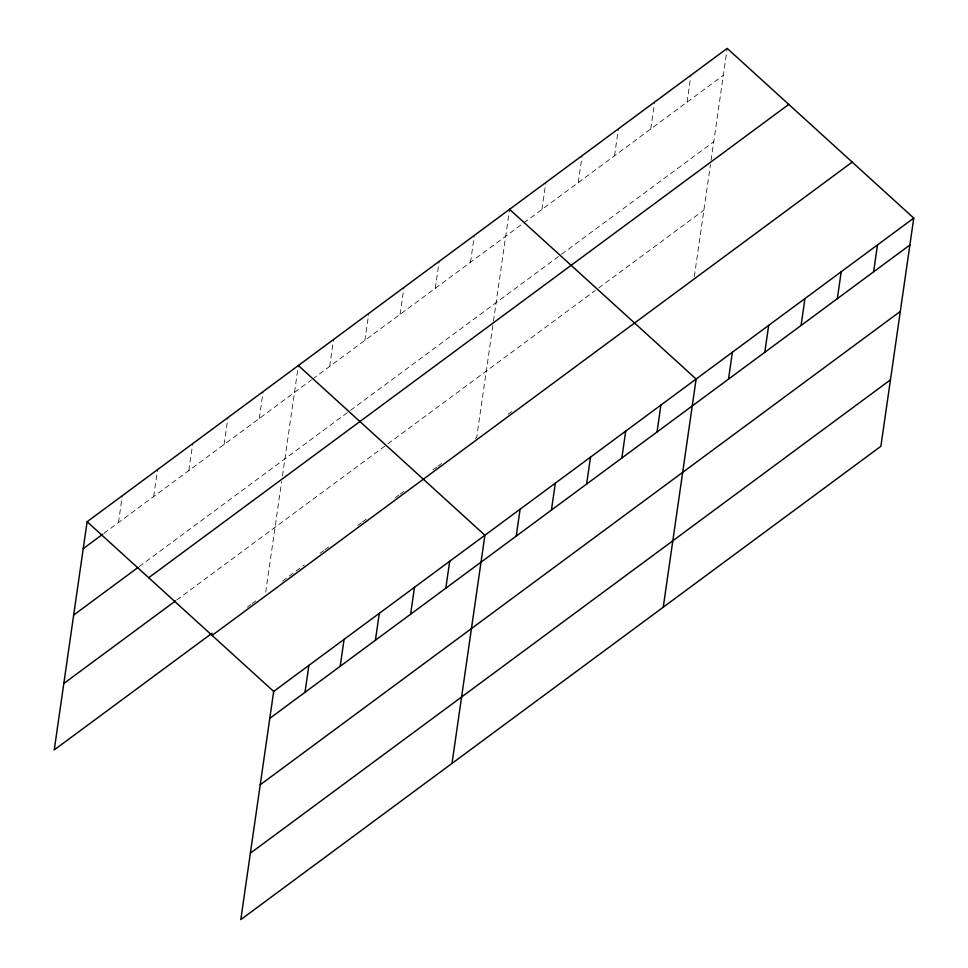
<?xml version="1.0" encoding="UTF-8"?>
<svg xmlns="http://www.w3.org/2000/svg" width="968" height="968" viewBox="0 0 968 968"><rect width="100%" height="100%" fill="white"/><g stroke="black" fill="none" stroke-linecap="round" stroke-linejoin="round"><path stroke-width="0.73" stroke-dasharray="4.84 3.63" d="M118.447 522.611L122.331 495.689M153.658 496.572L157.53 469.661M188.857 470.545L192.741 443.622M224.068 444.518L227.94 417.595M259.267 418.478L263.151 391.556M265.68 592.222L281.615 481.665M282.438 475.966L298.35 365.529M329.677 366.412L333.561 339.49M364.875 340.385L368.76 313.463M400.086 314.346L403.959 287.435M435.285 288.319L439.169 261.396M470.496 262.28L474.368 235.369M492.845 325.478L476.692 437.5L473.049 440.198M493.45 321.195L509.579 209.33M541.971 209.427L545.843 182.504M578.235 182.601L582.119 155.691M614.511 155.787L618.383 128.865M650.774 128.962L654.658 102.039M687.05 102.136L690.934 75.226M694.322 276.57L710.464 164.536M711.081 160.264L727.198 48.4M103.878 533.38L311.466 379.879M312.676 378.984L522.623 223.729M523.833 222.834L723.326 75.322M139.235 566.582L349.242 411.279M350.452 410.384L713.755 141.727M176.708 600.003L386.728 444.699M387.938 443.804L595.078 290.63M598.708 287.944L703.893 210.165M247.263 607.166L250.906 604.48M252.116 603.572L255.758 600.886M282.462 581.139L304.315 564.973M320.093 553.309L323.736 550.611M324.958 549.715L328.6 547.029M357.724 525.479L361.366 522.78M362.589 521.885L366.231 519.199M395.355 497.649L398.998 494.963M400.22 494.055L403.862 491.369M432.999 469.819L436.641 467.133M437.851 466.237L441.493 463.539M508.127 414.256L511.757 411.581"/><path stroke-width="1.45" d="M913.756 218.102L273.678 691.43L240.802 919.6L880.88 446.272L913.756 218.102L727.198 48.4L87.12 521.728L54.244 749.897L212.052 633.205M305.005 692.314L308.889 665.391M340.204 666.274L344.088 639.364M375.415 640.247L379.287 613.325M410.613 614.208L414.498 587.298M445.825 588.181L449.696 561.259M452.02 763.401L484.907 535.231L298.35 365.529M516.234 536.115L520.106 509.192M551.433 510.075L555.317 483.165M586.632 484.048L590.516 457.126M621.843 458.009L625.715 431.099M657.042 431.982L660.926 405.06M663.249 607.202L696.125 379.032L509.579 209.33M728.517 379.129L732.401 352.207M764.793 352.304L768.677 325.381M801.068 325.478L804.94 298.567M837.332 298.664L841.216 271.742M873.608 271.839L877.48 244.916M83.248 548.638L102.668 534.275M73.677 615.055L138.013 567.478M148.685 577.727L788.763 104.399M63.815 683.481L175.498 600.898M212.113 635.419L852.191 162.104M269.806 718.341L909.872 245.013M260.235 784.758L900.3 311.43M250.373 853.183L890.439 379.855M87.12 521.728L273.678 691.43"/></g></svg>
